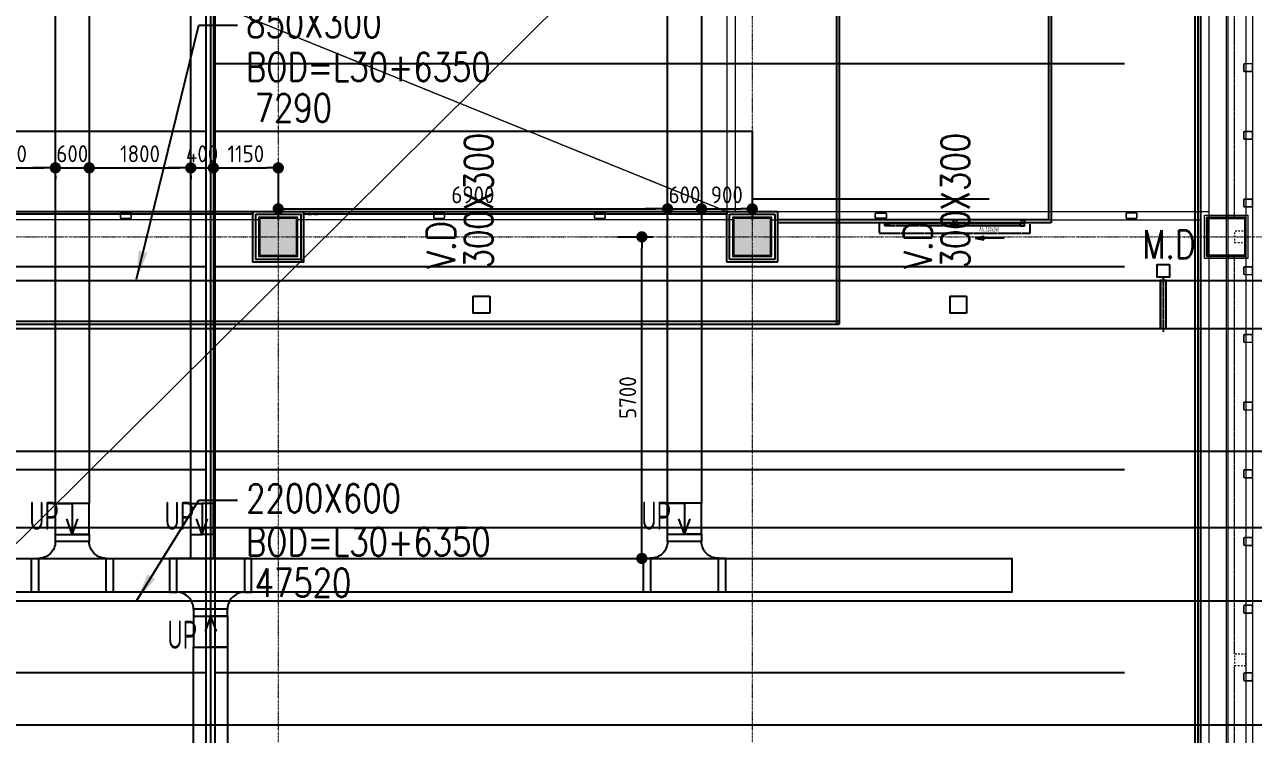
# Model space of a CAD drawing. Extents: x -32000 to 416743, y -254124 to 144214.
# Drawn here: x 222304 to 244082, y 66179 to 78763 of the extents above; entities that cross this region are included whole.
import ezdxf
from ezdxf.enums import TextEntityAlignment as Align

# ---------------------------------------------------------------- set-up
doc = ezdxf.new("R2010")
doc.units = 0
doc.header["$LTSCALE"] = 10
for name, pattern in [('H12PL4$0$JJP_三點線', [0.9, 0.3, -0.15, 0, -0.15, 0, -0.15, 0, -0.15]), ('H12PL4$0$JJP_虛線(退縮線、投影線、地下室範圍、非屬本工程、圖面分區)', [0.45, 0.3, -0.15]), ('H12PL4$0$TAI_虛線', [5.644, 2.822, -2.822]), ('X-F2-L30-FS-PIPE$0$CENTER2', [1.125, 0.75, -0.125, 0.125, -0.125]), ('XFDP30$0$HIDDEN2', [0.1875, 0.125, -0.0625]), ('XFM1D40$0$HIDDEN2', [0.1875, 0.125, -0.0625]), ('XFM7P40ICA$0$H12PL4$0$CENTERK1', [0.0983, 0.0833, -0.005, 0.005, -0.005]), ('XFM7P40ICA$0$H12PL4$0$JJP_三點線', [0.9, 0.3, -0.15, 0, -0.15, 0, -0.15, 0, -0.15])]:
    doc.linetypes.add(name, pattern=pattern)
for name, color, linetype in [('H12PL4$0$A-OBJE-2D', 252, 'Continuous'), ('H12PL4$0$A-WALL-EX', 252, 'Continuous'), ('H12PL4$0$A-WALL-IN', 252, 'Continuous'), ('H12PL4$0$S-COL', 252, 'Continuous'), ('H12PL4$0$S-GRID', 252, 'Continuous'), ('X-F2-L30-E-CT-LV-50K$0$E-CBL-DIM', 250, 'Continuous'), ('X-F2-L30-E-CT-LV-50K$0$E-CBL-EQPM', 230, 'Continuous'), ('X-F2-L30-E-CT-LV-50K$0$E-CBL-TXT', 250, 'Continuous'), ('X-F2-L30-FS-PIPE$0$F-SK-CEN', 1, 'X-F2-L30-FS-PIPE$0$CENTER2'), ('X-F2-L30-FS-PIPE$0$F-SK-LINE3', 100, 'Continuous'), ('X-F2-L30-FS-PIPE$0$F-SK-LINE4', 140, 'Continuous'), ('XFDP30$0$A-Door (50K)', 2, 'Continuous'), ('XFDP30$0$A-W-P1S (50K)', 2, 'Continuous'), ('XFDP30$0$A-W-P1S (50K_Temporary)', 2, 'XFDP30$0$HIDDEN2'), ('XFDP30$0$A-W-P2D (50K)', 2, 'Continuous'), ('XFDP30$0$A-W-P2D_H-2.8m (50K)', 2, 'Continuous'), ('XFM1D40$0$M-CWTR-TEXT', 250, 'Continuous'), ('XFM1D40$0$M-HVAC-CMDUCT', 150, 'Continuous'), ('XFM1D40$0$M-HVAC-DAPR', 3, 'Continuous'), ('XFM1D40$0$M-PIPE-TEXT-ARROR', 250, 'Continuous'), ('XFM7P40ICA$0$H12PL4$0$A-WALL-EX', 252, 'Continuous'), ('XFM7P40ICA$0$H12PL4$0$Hattch', 252, 'Continuous'), ('XFM7P40ICA$0$H12PL4$0$L40_19_SIAGE1', 252, 'Continuous'), ('XFM7P40ICA$0$H12PL4$0$L40_19_SIAGE2', 252, 'Continuous'), ('XFM7P40ICA$0$H12PL4$0$L40_19_SIAGE3', 252, 'Continuous'), ('XFM7P40ICA$0$H12PL4$0$L40_19_STEEL2', 252, 'Continuous'), ('XFM7P40ICA$0$H12PL4$0$L40_19_STEEL3', 252, 'Continuous'), ('XFM7P40ICA$0$H12PL4$0$L40_19_SUGATA3', 252, 'Continuous'), ('XFM7P40ICA$0$H12PL4$0$S-COL', 252, 'Continuous'), ('XFM7P40ICA$0$H12PL4$0$S-GRID', 252, 'Continuous')]:
    doc.layers.add(name, color=color, linetype=linetype)
doc.layers.add('XFDP30$0$A-Area (50K)', color=7, linetype='Continuous', plot=False)
doc.styles.add('X-F2-L30-E-CT-LV-50K$0$AA-TXT', font='isocp.shx', dxfattribs={"bigfont": 'chineset.shx'})
doc.styles.add('XFDP30$0$AA-TXT', font='isocp.shx', dxfattribs={"width": 0.8, "bigfont": 'china.shx'})
doc.styles.add('XFM1D40$0$12P7-XCM2P10$0$AA-TXT', font='simplex.shx', dxfattribs={"bigfont": 'china.shx'})
doc.styles.add('XFM1D40$0$STANDARD', font='SIMPLEX', dxfattribs={"bigfont": 'BIGFONT'})
doc.dimstyles.new('X-F2-L30-E-CT-LV-50K$0$2000-dim', dxfattribs={"dimscale": 2000, "dimtxt": 0.15, "dimasz": 0.1, "dimexe": 0.1, "dimexo": 0.1, "dimgap": 0.05, "dimtad": 1, "dimdec": 0, "dimzin": 0, "dimdsep": 46, "dimtxsty": 'X-F2-L30-E-CT-LV-50K$0$AA-TXT', "dimblk": 'X-F2-L30-E-CT-LV-50K$0$_Dot', "dimcen": 2, "dimclrd": 256, "dimclre": 256, "dimclrt": 3, "dimadec": 0, "dimazin": 0, "dimtfac": 1, "dimtdec": 0, "dimtix": 1, "dimtmove": 2, "dimatfit": 3, "dimfxl": 0.1, "dimtvp": 1, "dimtolj": 1, "dimtzin": 0, "dimarcsym": 0})
doc.dimstyles.new('XFM1D40$0$Standard', dxfattribs={"dimtxt": 0.18, "dimasz": 0.18, "dimexe": 0.18, "dimexo": 0.0625, "dimgap": 0.09, "dimtad": 0, "dimtih": 1, "dimtoh": 1, "dimdec": 4, "dimzin": 0, "dimdsep": 46, "dimtxsty": 'XFM1D40$0$STANDARD', "dimcen": 0.09, "dimadec": 0, "dimazin": 0, "dimtfac": 1, "dimtdec": 4, "dimtofl": 0, "dimtmove": 0, "dimatfit": 3, "dimfxl": 1, "dimtolj": 1, "dimtzin": 0, "dimarcsym": 0})

# ---------------------------------------------------------------- blocks, each defined once
blk = doc.blocks.new('H12PL4')
at = {"layer": 'H12PL4$0$A-OBJE-2D', "lineweight": 0}
blk.add_line((151700, -350), (243100, 90350), dxfattribs=at)
at = {"layer": 'H12PL4$0$A-WALL-EX', "linetype": 'H12PL4$0$JJP_虛線(退縮線、投影線、地下室範圍、非屬本工程、圖面分區)', "lineweight": 0, "flags": 128}
for points in [[(243600, 90482.5), (243600, 78075)], [(243750, 75350), (243750, 82400)], [(243600, 77925), (243600, 75350)], [(243600, 74650), (243600, 72075)], [(243750, 67600), (243750, 74650)], [(243600, 71925), (243600, 69075)], [(243600, 68925), (243600, 66075)], [(243750, 60350), (243750, 67400)]]:
    blk.add_lwpolyline(points, dxfattribs=at)
at = {"layer": 'H12PL4$0$A-WALL-EX', "lineweight": 0, "flags": 128}
for points in [[(243950, 89650), (243950, 75350)], [(243950, 74650), (243950, 60350)]]:
    blk.add_lwpolyline(points, dxfattribs=at)
at = {"layer": 'H12PL4$0$A-WALL-IN', "lineweight": 0, "flags": 128}
for points in [[(243150, 90465), (243150, 30500)], [(243300, 75350), (243300, 89650)], [(243300, 60350), (243300, 74650)]]:
    blk.add_lwpolyline(points, dxfattribs=at)
at = {"layer": 'H12PL4$0$S-COL', "lineweight": 0, "flags": 128}
for points in [[(226450, 74650), (227150, 74650), (227150, 75350), (226450, 75350)], [(234850, 74650), (235550, 74650), (235550, 75350), (234850, 75350)], [(243250, 74650), (243950, 74650), (243950, 75350), (243250, 75350)]]:
    blk.add_lwpolyline(points, close=True, dxfattribs=at)
at = {"layer": 'H12PL4$0$S-COL', "linetype": 'H12PL4$0$TAI_虛線', "lineweight": 0, "flags": 128}
for points in [[(243750, 74900), (243950, 74900), (243950, 75100), (243750, 75100)], [(243750, 67400), (243950, 67400), (243950, 67600), (243750, 67600)]]:
    blk.add_lwpolyline(points, close=True, dxfattribs=at)
at = {"layer": 'H12PL4$0$S-GRID', "linetype": 'H12PL4$0$JJP_三點線', "lineweight": 0}
for p, q in [((226800, 128250), (226800, -28000)), ((235200, 128250), (235200, -28000)), ((243600, 128250), (243600, -28000)), ((-29000, 75000), (289600, 75000))]:
    blk.add_line(p, q, dxfattribs=at)
blk = doc.blocks.new('XFM1D40$0$H-PD')
at = {"layer": 'XFM1D40$0$M-HVAC-DAPR', "ltscale": 0.5}
blk.add_lwpolyline([(-5.5, 11.1), (-5.5, 0), (5.5, 0), (5.5, 11.1)], close=True, dxfattribs=at)
blk = doc.blocks.new('XFDP30$0$GA2606')
blk.add_lwpolyline([(-13, 1), (-13, 0), (-16, 0), (-16, 0), (-16, 0), (-19, 0, -0.902738), (-19, 1), (-10, 3, 0.298217), (-9, 2), (-2, 2, 0.414214), (-2, 3), (-2, 18), (-2, 18), (-2, 20, -0.668179), (-2, 20), (0, 18), (0, 0), (0, 0), (-2, 0)], format="xyb", close=True)
blk = doc.blocks.new('XFDP30$0$Door-120x000_AS')
at = {"ltscale": 5}
blk.add_hatch(color=256, dxfattribs=at).paths.add_polyline_path([(50.4, 32.9), (50.4, 26.9), (35.4, 29.9)])
for p, q in [((35.4, 29.9), (50.4, 32.9)), ((50.4, 26.9), (35.4, 29.9)), ((50.4, 32.9), (50.4, 26.9)), ((86.4, 29.9), (50.4, 29.9))]:
    blk.add_line(p, q)
at = {"color": 9, "linetype": 'XFDP30$0$HIDDEN2'}
blk.add_lwpolyline([(-135, 21), (132.5, 21), (132.5, 2.5), (-135, 2.5)], close=True, dxfattribs=at)
at = {"color": 1, "linetype": 'XFDP30$0$HIDDEN2'}
for points in [[(-125, 3.8), (-116.7, 3.8, 0.158507), (-116.7, 3.8), (-116.6, 3.9, 0.72636), (-116.6, 4), (-116.8, 4, 0.414214), (-116.8, 3.9, -0.414214), (-116.8, 3.9), (-117.5, 3.9, -0.414214), (-117.6, 4), (-117.6, 4.4, 0.414214), (-117.6, 4.4), (-117.6, 4.4, 0.414214), (-117.7, 4.4), (-117.7, 4, -0.414214), (-117.7, 3.9), (-117.8, 3.9, -0.414214), (-117.9, 4), (-117.9, 5.7), (-117.9, 5.8), (-117.9, 5.8), (-117.9, 7.6, -0.414214), (-117.8, 7.6), (-117.7, 7.6, -0.414214), (-117.7, 7.6), (-117.7, 7.1, 0.414214), (-117.6, 7.1), (-117.6, 7.1, 0.414214), (-117.6, 7.1), (-117.6, 7.6, -0.414214), (-117.5, 7.6), (-116.8, 7.6, -0.414214), (-116.8, 7.6), (-116.8, 7.6, 0.414214), (-116.8, 7.6), (-116.6, 7.6, 0.72636), (-116.6, 7.6), (-116.7, 7.7, 0.158507), (-116.7, 7.7), (-125, 7.7, 0.414214), (-125, 7.7), (-125, 3.9, 0.414214)], [(0, 3.8), (-8.3, 3.8, -0.158507), (-8.3, 3.8), (-8.4, 3.9, -0.72636), (-8.4, 4), (-8.2, 4, -0.414214), (-8.2, 3.9, 0.414214), (-8.2, 3.9), (-7.5, 3.9, 0.414214), (-7.4, 4), (-7.4, 4.4, -0.414214), (-7.4, 4.4), (-7.4, 4.4, -0.414214), (-7.3, 4.4), (-7.3, 4, 0.414214), (-7.3, 3.9), (-7.2, 3.9, 0.414214), (-7.1, 4), (-7.1, 5.7), (-7.1, 5.8), (-7.1, 5.8), (-7.1, 7.6, 0.414214), (-7.2, 7.6), (-7.3, 7.6, 0.414214), (-7.3, 7.6), (-7.3, 7.1, -0.414214), (-7.4, 7.1), (-7.4, 7.1, -0.414214), (-7.4, 7.1), (-7.4, 7.6, 0.414214), (-7.5, 7.6), (-8.2, 7.6, 0.414214), (-8.2, 7.6), (-8.2, 7.6, -0.414214), (-8.2, 7.6), (-8.4, 7.6, -0.72636), (-8.4, 7.6), (-8.3, 7.7, -0.158507), (-8.3, 7.7), (0, 7.7, -0.414214), (0, 7.7), (0, 3.9, -0.414214)]]:
    blk.add_lwpolyline(points, format="xyb", close=True, dxfattribs=at)
blk.add_lwpolyline([(-117.6, 4), (-117.6, 7.5), (-7.4, 7.5), (-7.4, 4)], close=True, dxfattribs=at)
for points in [[(-2.3, -0.5, 0.070096), (-2.3, -0.5, 0.334236), (-2.2, -0.5, 0.795363), (-2.2, -0.4), (-2.6, -0.4, -0.414214), (-2.7, -0.3), (-2.7, 0.3, -0.414214), (-2.6, 0.4), (-2.2, 0.4, 0.795363), (-2.2, 0.5, 0.334236), (-2.3, 0.5, 0.070096), (-2.3, 0.5, 0.06212), (-2.3, 0.5, -0.357966), (-2.3, 0.5, -0.114149), (-2.3, 0.5), (-2.5, 0.6, 0.520559), (-2.5, 0.6, -0.09816), (-2.5, 0.6, -0.704497), (-2.6, 0.6, 0.231019), (-2.7, 0.8, -0.259663), (-2.7, 0.8), (-2.7, 1.5, 0.250846), (-2.7, 1.6, 0.148829), (-2.7, 1.6), (-2.8, 1.9, 0.835879), (-3, 1.9), (-3, -1.9, 0.835879), (-2.8, -1.9), (-2.7, -1.6, 0.148829), (-2.7, -1.6, 0.250846), (-2.7, -1.5), (-2.7, -0.8, -0.259663), (-2.7, -0.8, 0.231019), (-2.6, -0.6, -0.704497), (-2.5, -0.6, -0.09816), (-2.5, -0.6, 0.520559), (-2.5, -0.6), (-2.3, -0.5, -0.114149), (-2.3, -0.5, -0.357966), (-2.3, -0.5, 0.06212)], [(-2.5, 3.8), (5.8, 3.8, 0.158507), (5.8, 3.8), (5.9, 3.9, 0.72636), (5.9, 4), (5.7, 4, 0.414214), (5.7, 3.9, -0.414214), (5.7, 3.9), (5, 3.9, -0.414214), (4.9, 4), (4.9, 4.4, 0.414214), (4.9, 4.4), (4.9, 4.4, 0.414214), (4.8, 4.4), (4.8, 4, -0.414214), (4.8, 3.9), (4.7, 3.9, -0.414214), (4.6, 4), (4.6, 5.7), (4.6, 5.8), (4.6, 5.8), (4.6, 7.6, -0.414214), (4.7, 7.6), (4.8, 7.6, -0.414214), (4.8, 7.6), (4.8, 7.1, 0.414214), (4.9, 7.1), (4.9, 7.1, 0.414214), (4.9, 7.1), (4.9, 7.6, -0.414214), (5, 7.6), (5.7, 7.6, -0.414214), (5.7, 7.6), (5.7, 7.6, 0.414214), (5.7, 7.6), (5.9, 7.6, 0.72636), (5.9, 7.6), (5.8, 7.7, 0.158507), (5.8, 7.7), (-2.5, 7.7, 0.414214), (-2.5, 7.7), (-2.5, 3.9, 0.414214)], [(122.5, 3.8), (114.2, 3.8, -0.158507), (114.2, 3.8), (114.1, 3.9, -0.72636), (114.1, 4), (114.3, 4, -0.414214), (114.3, 3.9, 0.414214), (114.3, 3.9), (115, 3.9, 0.414214), (115.1, 4), (115.1, 4.4, -0.414214), (115.1, 4.4), (115.1, 4.4, -0.414214), (115.2, 4.4), (115.2, 4, 0.414214), (115.2, 3.9), (115.3, 3.9, 0.414214), (115.4, 4), (115.4, 5.7), (115.4, 5.8), (115.4, 5.8), (115.4, 7.6, 0.414214), (115.3, 7.6), (115.2, 7.6, 0.414214), (115.2, 7.6), (115.2, 7.1, -0.414214), (115.1, 7.1), (115.1, 7.1, -0.414214), (115.1, 7.1), (115.1, 7.6, 0.414214), (115, 7.6), (114.3, 7.6, 0.414214), (114.3, 7.6), (114.3, 7.6, -0.414214), (114.3, 7.6), (114.1, 7.6, -0.72636), (114.1, 7.6), (114.2, 7.7, -0.158507), (114.2, 7.7), (122.5, 7.7, -0.414214), (122.5, 7.7), (122.5, 3.9, -0.414214)], [(122.3, -0.5, -0.070096), (122.3, -0.5, -0.334236), (122.2, -0.5, -0.795363), (122.2, -0.4), (122.6, -0.4, 0.414214), (122.7, -0.3), (122.7, 0.3, 0.414214), (122.6, 0.4), (122.2, 0.4, -0.795363), (122.2, 0.5, -0.334236), (122.3, 0.5, -0.070096), (122.3, 0.5, -0.06212), (122.3, 0.5, 0.357966), (122.3, 0.5, 0.114149), (122.3, 0.5), (122.5, 0.6, -0.520559), (122.5, 0.6, 0.09816), (122.5, 0.6, 0.704497), (122.6, 0.6, -0.231019), (122.7, 0.8, 0.259663), (122.7, 0.8), (122.7, 1.5, -0.250846), (122.7, 1.6, -0.148829), (122.7, 1.6), (122.8, 1.9, -0.835879), (123, 1.9), (123, -1.9, -0.835879), (122.8, -1.9), (122.7, -1.6, -0.148829), (122.7, -1.6, -0.250846), (122.7, -1.5), (122.7, -0.8, 0.259663), (122.7, -0.8, -0.231019), (122.6, -0.6, 0.704497), (122.5, -0.6, 0.09816), (122.5, -0.6, -0.520559), (122.5, -0.6), (122.3, -0.5, 0.114149), (122.3, -0.5, 0.357966), (122.3, -0.5, -0.06212)]]:
    blk.add_lwpolyline(points, format="xyb", close=True)
for points in [[(-2.5, 2.5), (2.5, 2.5), (2.5, -2.5), (-2.5, -2.5)], [(4.9, 4), (4.9, 7.5), (115.1, 7.5), (115.1, 4)], [(122.5, 2.5), (117.5, 2.5), (117.5, -2.5), (122.5, -2.5)]]:
    blk.add_lwpolyline(points, close=True)
at = {"ltscale": 5}
for points in [[(2.5, 2.5), (0, 2.5), (0, 3.8), (2.5, 3.8)], [(117.5, 2.5), (120, 2.5), (120, 3.8), (117.5, 3.8)]]:
    blk.add_lwpolyline(points, close=True, dxfattribs=at)
at = {"yscale": 0.09999999999990905}
for p, xscale, zscale, rotation in [((-2.5, 2.5), 0.09999999999990905, 0.09999999999990905, 90), ((122.5, 2.5), -0.09999999999990905, 0.1, 270), ((-2.5, -2.5), -0.09999999999990905, 0.1, 90), ((122.5, -2.5), 0.09999999999990905, 0.09999999999990905, 270)]:
    blk.add_blockref('XFDP30$0$GA2606', p, dxfattribs=dict(at, xscale=xscale, zscale=zscale, rotation=rotation))
at = {"color": 9, "style": 'XFDP30$0$AA-TXT', "width": 0.45}
blk.add_attdef('120x240', text='', height=10, dxfattribs=at).set_placement((60, 14.4), align=Align.MIDDLE)
blk = doc.blocks.new('*U548')
blk.add_lwpolyline([(0, 0), (0, 7.5), (0.05, 7.5), (0.05, 0)], close=True)
at = {"color": 15, "style": 'XFDP30$0$AA-TXT', "width": 0.8}
for tag, p in [('編號', (0.035, 0.07)), ('高度', (0.065, 0.07))]:
    blk.add_attdef(tag, text='', height=0.025, rotation=90, dxfattribs=at).set_placement(p, align=Align.MIDDLE_LEFT)
blk = doc.blocks.new('XFDP30')
at = {"layer": 'XFDP30$0$A-Area (50K)'}
blk.add_lwpolyline([(175950, 89650), (174600, 89650), (174600, 350), (243151, 350), (243151, 37225), (239940, 37225), (239940, 44550), (235500, 44550), (235500, 50025), (243150, 50025), (243151, 89650), (185250, 89650), (185250, 86290), (175950, 86290)], close=True, dxfattribs=at)
at = {"layer": 'XFDP30$0$A-W-P1S (50K)'}
for p, q in [((243051, 61800, 0), (243051, 89975, 0)), ((243101, 61750), (243101, 90025, 0)), ((234750, 75450), (235650, 75450)), ((234750, 74550), (234750, 75450)), ((234800, 75400), (235600, 75400)), ((234800, 74600), (234800, 75400)), ((235600, 75400), (235600, 74600)), ((235650, 75450), (235650, 74550)), ((235650, 74550), (234750, 74550)), ((235600, 74600), (234800, 74600))]:
    blk.add_line(p, q, dxfattribs=at)
for points in [[(226350, 75450), (227250, 75450), (227250, 74550), (226350, 74550)], [(226400, 75400), (227200, 75400), (227200, 74600), (226400, 74600)]]:
    blk.add_lwpolyline(points, close=True, dxfattribs=at)
at = {"layer": 'XFDP30$0$A-W-P1S (50K_Temporary)', "ltscale": 2}
for p, q in [((236692, 89975, 0), (236692, 73453, 0)), ((236742, 89975, 0), (236742, 73453, 0)), ((192625, 73503, 0), (236742, 73503, 0)), ((192625, 73453, 0), (236742, 73453))]:
    blk.add_line(p, q, dxfattribs=at)
at = {"layer": 'XFDP30$0$A-W-P2D (50K)'}
for p, q in [((240450, 89975), (240450, 75300, 0)), ((240500, 89975), (240500, 75250, 0)), ((240450, 75300, 0), (235650, 75300)), ((240500, 75250, 0), (235650, 75250))]:
    blk.add_line(p, q, dxfattribs=at)
at = {"layer": 'XFDP30$0$A-Door (50K)'}
ref = blk.add_blockref('XFDP30$0$Door-120x000_AS', (238800, 75275), dxfattribs=dict(at, xscale=-10, yscale=10, zscale=10, rotation=180))
ref.add_attrib('120x240', 'AS_120x240', dxfattribs={"layer": '0', "color": 9, "height": 100, "style": 'XFDP30$0$AA-TXT', "width": 0.45}).set_placement((239400, 75140), align=Align.MIDDLE)
at = {"layer": 'XFDP30$0$A-W-P2D_H-2.8m (50K)'}
ref = blk.add_blockref('*U548', (218850, 75450), dxfattribs=dict(at, xscale=1000, yscale=1000, zscale=1000, rotation=270))
ref.add_attrib('高度', 'WALL H=2.8m', dxfattribs={"layer": '0', "color": 15, "height": 25, "style": 'XFDP30$0$AA-TXT', "width": 0.8}).set_placement((218920, 75385), align=Align.MIDDLE_LEFT)
ref = blk.add_blockref('*U548', (227250, 75450), dxfattribs=dict(at, xscale=1000, yscale=1000, zscale=1000, rotation=270))
ref.add_attrib('高度', 'WALL H=2.8m', dxfattribs={"layer": '0', "color": 15, "height": 25, "style": 'XFDP30$0$AA-TXT', "width": 0.8}).set_placement((227320, 75385), align=Align.MIDDLE_LEFT)
blk = doc.blocks.new('*U561')
at = {"linetype": 'ByBlock', "lineweight": -2, "ltscale": 0.8}
blk.add_line((-300, -600), (900, -600), dxfattribs=at)
for points in [[(-300, 0, 0.414214), (0, 300)], [(600, 300, 0.414214), (900, 0)]]:
    blk.add_lwpolyline(points, format="xyb", dxfattribs=at)
for points in [[(600, 300), (600, 425), (0, 425), (0, 300)], [(-425, -600), (-300, -600), (-300, 0), (-425, 0)], [(900, -600), (1025, -600), (1025, 0), (900, 0)]]:
    blk.add_lwpolyline(points, close=True, dxfattribs=at)
blk = doc.blocks.new('X-F2-L30-E-CT-LV-50K$0$_Dot')
at = {"color": 0, "linetype": 'ByBlock', "lineweight": -2}
blk.add_line((-0.5, 0), (-1, 0), dxfattribs=at)
at = {"color": 0, "linetype": 'ByBlock', "const_width": 0.5}
blk.add_lwpolyline([(-0.25, 0, 1), (0.25, 0, 1)], format="xyb", close=True, dxfattribs=at)
blk = doc.blocks.new('*D1078')
at = {"layer": 'DEFPOINTS', "color": 0, "transparency": 16777216}
for p in [(232613, 75000), (233244, 75000), (232560, 69300)]:
    blk.add_point(p, dxfattribs=at)
at = {"layer": 'X-F2-L30-E-CT-LV-50K$0$E-CBL-DIM', "lineweight": -2, "transparency": 16777216}
for p, q in [((232813, 75000), (233444, 75000)), ((233244, 69500), (233244, 74800)), ((232760, 69300), (233444, 69300))]:
    blk.add_line(p, q, dxfattribs=at)
at = {"layer": 'X-F2-L30-E-CT-LV-50K$0$E-CBL-DIM', "lineweight": -2, "transparency": 16777216, "xscale": 200, "yscale": 200, "zscale": 200}
for p, rotation in [((233244, 75000), 90), ((233244, 69300), 270)]:
    blk.add_blockref('X-F2-L30-E-CT-LV-50K$0$_Dot', p, dxfattribs=dict(at, rotation=rotation))
at = {"layer": 'X-F2-L30-E-CT-LV-50K$0$E-CBL-DIM', "transparency": 16777216, "insert": (232994, 72150), "char_height": 300, "attachment_point": 5, "rotation": 90, "style": 'X-F2-L30-E-CT-LV-50K$0$AA-TXT'}
blk.add_mtext('\\A1;5700', dxfattribs=at)
blk = doc.blocks.new('*D1082')
at = {"layer": 'DEFPOINTS', "color": 0, "transparency": 16777216}
for p in [(221150, 76283), (222850, 76283), (222850, 76223)]:
    blk.add_point(p, dxfattribs=at)
at = {"layer": 'X-F2-L30-E-CT-LV-50K$0$E-CBL-DIM', "lineweight": -2, "transparency": 16777216}
for p, q in [((221150, 76083), (221150, 76023)), ((221350, 76223), (222650, 76223)), ((222850, 76083), (222850, 76023))]:
    blk.add_line(p, q, dxfattribs=at)
at = {"layer": 'X-F2-L30-E-CT-LV-50K$0$E-CBL-DIM', "lineweight": -2, "transparency": 16777216, "xscale": 200, "yscale": 200, "zscale": 200, "rotation": 180}
blk.add_blockref('X-F2-L30-E-CT-LV-50K$0$_Dot', (221150, 76223), dxfattribs=at)
at = {"layer": 'X-F2-L30-E-CT-LV-50K$0$E-CBL-DIM', "lineweight": -2, "transparency": 16777216, "xscale": 200, "yscale": 200, "zscale": 200}
blk.add_blockref('X-F2-L30-E-CT-LV-50K$0$_Dot', (222850, 76223), dxfattribs=at)
at = {"layer": 'X-F2-L30-E-CT-LV-50K$0$E-CBL-DIM', "transparency": 16777216, "insert": (222000, 76473), "char_height": 300, "attachment_point": 5, "style": 'X-F2-L30-E-CT-LV-50K$0$AA-TXT'}
blk.add_mtext('\\A1;1700', dxfattribs=at)
blk = doc.blocks.new('*D1083')
at = {"layer": 'DEFPOINTS', "color": 0, "transparency": 16777216}
for p in [(222850, 76283), (223450, 76283), (223450, 76223)]:
    blk.add_point(p, dxfattribs=at)
at = {"layer": 'X-F2-L30-E-CT-LV-50K$0$E-CBL-DIM', "lineweight": -2, "transparency": 16777216}
for p, q in [((222650, 76223), (222450, 76223)), ((222850, 76223), (223450, 76223)), ((222850, 76083), (222850, 76023)), ((223450, 76083), (223450, 76023)), ((223650, 76223), (223850, 76223))]:
    blk.add_line(p, q, dxfattribs=at)
at = {"layer": 'X-F2-L30-E-CT-LV-50K$0$E-CBL-DIM', "lineweight": -2, "transparency": 16777216, "xscale": 200, "yscale": 200, "zscale": 200}
blk.add_blockref('X-F2-L30-E-CT-LV-50K$0$_Dot', (222850, 76223), dxfattribs=at)
at = {"layer": 'X-F2-L30-E-CT-LV-50K$0$E-CBL-DIM', "lineweight": -2, "transparency": 16777216, "xscale": 200, "yscale": 200, "zscale": 200, "rotation": 180}
blk.add_blockref('X-F2-L30-E-CT-LV-50K$0$_Dot', (223450, 76223), dxfattribs=at)
at = {"layer": 'X-F2-L30-E-CT-LV-50K$0$E-CBL-DIM', "transparency": 16777216, "insert": (223150, 76473), "char_height": 300, "attachment_point": 5, "style": 'X-F2-L30-E-CT-LV-50K$0$AA-TXT'}
blk.add_mtext('\\A1;600', dxfattribs=at)
blk = doc.blocks.new('*D1084')
at = {"layer": 'DEFPOINTS', "color": 0, "transparency": 16777216}
for p in [(223450, 76283), (225250, 76282), (225250, 76222)]:
    blk.add_point(p, dxfattribs=at)
at = {"layer": 'X-F2-L30-E-CT-LV-50K$0$E-CBL-DIM', "lineweight": -2, "transparency": 16777216}
for p, q in [((223450, 76083), (223450, 76022)), ((223650, 76222), (225050, 76222)), ((225250, 76082), (225250, 76022))]:
    blk.add_line(p, q, dxfattribs=at)
at = {"layer": 'X-F2-L30-E-CT-LV-50K$0$E-CBL-DIM', "lineweight": -2, "transparency": 16777216, "xscale": 200, "yscale": 200, "zscale": 200, "rotation": 180}
blk.add_blockref('X-F2-L30-E-CT-LV-50K$0$_Dot', (223450, 76222), dxfattribs=at)
at = {"layer": 'X-F2-L30-E-CT-LV-50K$0$E-CBL-DIM', "lineweight": -2, "transparency": 16777216, "xscale": 200, "yscale": 200, "zscale": 200}
blk.add_blockref('X-F2-L30-E-CT-LV-50K$0$_Dot', (225250, 76222), dxfattribs=at)
at = {"layer": 'X-F2-L30-E-CT-LV-50K$0$E-CBL-DIM', "transparency": 16777216, "insert": (224350, 76472), "char_height": 300, "attachment_point": 5, "style": 'X-F2-L30-E-CT-LV-50K$0$AA-TXT'}
blk.add_mtext('\\A1;1800', dxfattribs=at)
blk = doc.blocks.new('*D1085')
at = {"layer": 'DEFPOINTS', "color": 0, "transparency": 16777216}
for p in [(225250, 76282), (225650, 76282), (225650, 76222)]:
    blk.add_point(p, dxfattribs=at)
at = {"layer": 'X-F2-L30-E-CT-LV-50K$0$E-CBL-DIM', "lineweight": -2, "transparency": 16777216}
for p, q in [((225050, 76222), (224850, 76222)), ((225250, 76222), (225650, 76222)), ((225250, 76082), (225250, 76022)), ((225650, 76082), (225650, 76022)), ((225850, 76222), (226050, 76222))]:
    blk.add_line(p, q, dxfattribs=at)
at = {"layer": 'X-F2-L30-E-CT-LV-50K$0$E-CBL-DIM', "lineweight": -2, "transparency": 16777216, "xscale": 200, "yscale": 200, "zscale": 200}
blk.add_blockref('X-F2-L30-E-CT-LV-50K$0$_Dot', (225250, 76222), dxfattribs=at)
at = {"layer": 'X-F2-L30-E-CT-LV-50K$0$E-CBL-DIM', "lineweight": -2, "transparency": 16777216, "xscale": 200, "yscale": 200, "zscale": 200, "rotation": 180}
blk.add_blockref('X-F2-L30-E-CT-LV-50K$0$_Dot', (225650, 76222), dxfattribs=at)
at = {"layer": 'X-F2-L30-E-CT-LV-50K$0$E-CBL-DIM', "transparency": 16777216, "insert": (225450, 76472), "char_height": 300, "attachment_point": 5, "style": 'X-F2-L30-E-CT-LV-50K$0$AA-TXT'}
blk.add_mtext('\\A1;400', dxfattribs=at)
blk = doc.blocks.new('*D1086')
at = {"layer": 'DEFPOINTS', "color": 0, "transparency": 16777216}
for p in [(225650, 76282), (226800, 76377), (226800, 76222)]:
    blk.add_point(p, dxfattribs=at)
at = {"layer": 'X-F2-L30-E-CT-LV-50K$0$E-CBL-DIM', "lineweight": -2, "transparency": 16777216}
for p, q in [((225650, 76082), (225650, 76022)), ((225850, 76222), (226600, 76222)), ((226800, 76177), (226800, 76022))]:
    blk.add_line(p, q, dxfattribs=at)
at = {"layer": 'X-F2-L30-E-CT-LV-50K$0$E-CBL-DIM', "lineweight": -2, "transparency": 16777216, "xscale": 200, "yscale": 200, "zscale": 200, "rotation": 180}
blk.add_blockref('X-F2-L30-E-CT-LV-50K$0$_Dot', (225650, 76222), dxfattribs=at)
at = {"layer": 'X-F2-L30-E-CT-LV-50K$0$E-CBL-DIM', "lineweight": -2, "transparency": 16777216, "xscale": 200, "yscale": 200, "zscale": 200}
blk.add_blockref('X-F2-L30-E-CT-LV-50K$0$_Dot', (226800, 76222), dxfattribs=at)
at = {"layer": 'X-F2-L30-E-CT-LV-50K$0$E-CBL-DIM', "transparency": 16777216, "insert": (226225, 76472), "char_height": 300, "attachment_point": 5, "style": 'X-F2-L30-E-CT-LV-50K$0$AA-TXT'}
blk.add_mtext('\\A1;1150', dxfattribs=at)
blk = doc.blocks.new('*D1087')
at = {"layer": 'DEFPOINTS', "color": 0, "transparency": 16777216}
for p in [(226800, 76377), (233700, 75555, 0), (233700, 75495)]:
    blk.add_point(p, dxfattribs=at)
at = {"layer": 'X-F2-L30-E-CT-LV-50K$0$E-CBL-DIM', "lineweight": -2, "transparency": 16777216}
for p, q in [((226800, 76177), (226800, 75295)), ((227000, 75495), (233500, 75495)), ((233700, 75355), (233700, 75295))]:
    blk.add_line(p, q, dxfattribs=at)
at = {"layer": 'X-F2-L30-E-CT-LV-50K$0$E-CBL-DIM', "lineweight": -2, "transparency": 16777216, "xscale": 200, "yscale": 200, "zscale": 200, "rotation": 180}
blk.add_blockref('X-F2-L30-E-CT-LV-50K$0$_Dot', (226800, 75495), dxfattribs=at)
at = {"layer": 'X-F2-L30-E-CT-LV-50K$0$E-CBL-DIM', "lineweight": -2, "transparency": 16777216, "xscale": 200, "yscale": 200, "zscale": 200}
blk.add_blockref('X-F2-L30-E-CT-LV-50K$0$_Dot', (233700, 75495), dxfattribs=at)
at = {"layer": 'X-F2-L30-E-CT-LV-50K$0$E-CBL-DIM', "transparency": 16777216, "insert": (230250, 75745), "char_height": 300, "attachment_point": 5, "style": 'X-F2-L30-E-CT-LV-50K$0$AA-TXT'}
blk.add_mtext('\\A1;6900', dxfattribs=at)
blk = doc.blocks.new('*D1088')
at = {"layer": 'DEFPOINTS', "color": 0, "transparency": 16777216}
for p in [(233700, 75555, 0), (234300, 75555, 0), (234300, 75495)]:
    blk.add_point(p, dxfattribs=at)
at = {"layer": 'X-F2-L30-E-CT-LV-50K$0$E-CBL-DIM', "lineweight": -2, "transparency": 16777216}
for p, q in [((233500, 75495), (233300, 75495)), ((233700, 75495), (234300, 75495)), ((233700, 75355), (233700, 75295)), ((234300, 75355), (234300, 75295)), ((234500, 75495), (234700, 75495))]:
    blk.add_line(p, q, dxfattribs=at)
at = {"layer": 'X-F2-L30-E-CT-LV-50K$0$E-CBL-DIM', "lineweight": -2, "transparency": 16777216, "xscale": 200, "yscale": 200, "zscale": 200}
blk.add_blockref('X-F2-L30-E-CT-LV-50K$0$_Dot', (233700, 75495), dxfattribs=at)
at = {"layer": 'X-F2-L30-E-CT-LV-50K$0$E-CBL-DIM', "lineweight": -2, "transparency": 16777216, "xscale": 200, "yscale": 200, "zscale": 200, "rotation": 180}
blk.add_blockref('X-F2-L30-E-CT-LV-50K$0$_Dot', (234300, 75495), dxfattribs=at)
at = {"layer": 'X-F2-L30-E-CT-LV-50K$0$E-CBL-DIM', "transparency": 16777216, "insert": (234000, 75745), "char_height": 300, "attachment_point": 5, "style": 'X-F2-L30-E-CT-LV-50K$0$AA-TXT'}
blk.add_mtext('\\A1;600', dxfattribs=at)
blk = doc.blocks.new('*D1089')
at = {"layer": 'DEFPOINTS', "color": 0, "transparency": 16777216}
for p in [(235200, 76377), (234300, 75555, 0), (235200, 75495)]:
    blk.add_point(p, dxfattribs=at)
at = {"layer": 'X-F2-L30-E-CT-LV-50K$0$E-CBL-DIM', "lineweight": -2, "transparency": 16777216}
for p, q in [((235200, 76177), (235200, 75295)), ((234300, 75355), (234300, 75295)), ((234500, 75495), (235000, 75495))]:
    blk.add_line(p, q, dxfattribs=at)
at = {"layer": 'X-F2-L30-E-CT-LV-50K$0$E-CBL-DIM', "lineweight": -2, "transparency": 16777216, "xscale": 200, "yscale": 200, "zscale": 200, "rotation": 180}
blk.add_blockref('X-F2-L30-E-CT-LV-50K$0$_Dot', (234300, 75495), dxfattribs=at)
at = {"layer": 'X-F2-L30-E-CT-LV-50K$0$E-CBL-DIM', "lineweight": -2, "transparency": 16777216, "xscale": 200, "yscale": 200, "zscale": 200}
blk.add_blockref('X-F2-L30-E-CT-LV-50K$0$_Dot', (235200, 75495), dxfattribs=at)
at = {"layer": 'X-F2-L30-E-CT-LV-50K$0$E-CBL-DIM', "transparency": 16777216, "insert": (234750, 75745), "char_height": 300, "attachment_point": 5, "style": 'X-F2-L30-E-CT-LV-50K$0$AA-TXT'}
blk.add_mtext('\\A1;900', dxfattribs=at)
blk = doc.blocks.new('XFM7P40ICA$0$H12PL4')
at = {"layer": 'XFM7P40ICA$0$H12PL4$0$Hattch', "linetype": 'Continuous', "lineweight": 0}
for points in [[(226450, 74650), (227150, 74650), (227150, 75350), (226450, 75350)], [(234850, 74650), (235550, 74650), (235550, 75350), (234850, 75350)]]:
    blk.add_hatch(color=256, dxfattribs=at).paths.add_polyline_path(points)
at = {"layer": 'XFM7P40ICA$0$H12PL4$0$A-WALL-EX', "lineweight": 0, "flags": 128}
for points in [[(243150, 90465), (243150, 30500)], [(244065, 90115), (244065, 30500)], [(243300, 30500), (243300, 89650)], [(243600, 89650), (243600, 30500)], [(243635, 30500), (243635, 89650)]]:
    blk.add_lwpolyline(points, dxfattribs=at)
at = {"layer": 'XFM7P40ICA$0$H12PL4$0$L40_19_SIAGE1', "lineweight": 0}
for p, q in [((234750, 90465), (234750, 75450)), ((197740, 75450), (234750, 75450)), ((226450, 75300), (218750, 75300)), ((234850, 75300), (227150, 75300)), ((235550, 75300), (243150, 75300)), ((243150, 75300), (243150, 44700))]:
    blk.add_line(p, q, dxfattribs=at)
at = {"layer": 'XFM7P40ICA$0$H12PL4$0$L40_19_SIAGE2', "lineweight": 0}
for p, q in [((244065, 91665), (244065, 75000)), ((234900, 89650), (234900, 75450)), ((234900, 75450), (243300, 75450))]:
    blk.add_line(p, q, dxfattribs=at)
at = {"layer": 'XFM7P40ICA$0$H12PL4$0$L40_19_SIAGE3', "lineweight": 0}
for p, q in [((243300, 75350), (243300, 75450)), ((244065, 75000), (244065, 30525)), ((243300, 60350), (243300, 74650))]:
    blk.add_line(p, q, dxfattribs=at)
at = {"layer": 'XFM7P40ICA$0$H12PL4$0$L40_19_SIAGE3', "lineweight": 0, "flags": 128}
blk.add_lwpolyline([(243215, 74615), (243215, 75385), (243985, 75385), (243985, 74615)], close=True, dxfattribs=at)
at = {"layer": 'XFM7P40ICA$0$H12PL4$0$L40_19_STEEL2', "lineweight": 0}
for p, q in [((234850, 75350), (234850, 74650)), ((235550, 75350), (234850, 75350)), ((235550, 74650), (235550, 75350)), ((234850, 74650), (235550, 74650))]:
    blk.add_line(p, q, dxfattribs=at)
at = {"layer": 'XFM7P40ICA$0$H12PL4$0$L40_19_STEEL2', "lineweight": 0, "flags": 128}
for points in [[(226450, 75350), (226450, 74650), (227150, 74650), (227150, 75350)], [(226475, 75325), (226475, 74675), (227125, 74675), (227125, 75325)], [(234875, 75325), (234875, 74675), (235525, 74675), (235525, 75325)], [(243250, 74650), (243250, 75350), (243950, 75350), (243950, 74650)], [(243275, 74675), (243275, 75325), (243925, 75325), (243925, 74675)]]:
    blk.add_lwpolyline(points, close=True, dxfattribs=at)
at = {"layer": 'XFM7P40ICA$0$H12PL4$0$L40_19_STEEL3', "lineweight": 0, "flags": 128}
for points in [[(243915, 77938.5), (243915, 78061.5, -0.4142136), (243928.5, 78075), (244051.5, 78075, -0.4142136), (244065, 78061.5), (244065, 77938.5, -0.4142136), (244051.5, 77925), (243928.5, 77925, -0.4142136)], [(243919.5, 77938.5), (243919.5, 78061.5, -0.4142136), (243928.5, 78070.5), (244051.5, 78070.5, -0.4142136), (244060.5, 78061.5), (244060.5, 77938.5, -0.4142136), (244051.5, 77929.5), (243928.5, 77929.5, -0.4142136)], [(243915, 76738.5), (243915, 76861.5, -0.4142136), (243928.5, 76875), (244051.5, 76875, -0.4142136), (244065, 76861.5), (244065, 76738.5, -0.4142136), (244051.5, 76725), (243928.5, 76725, -0.4142136)], [(243919.5, 76738.5), (243919.5, 76861.5, -0.4142136), (243928.5, 76870.5), (244051.5, 76870.5, -0.4142136), (244060.5, 76861.5), (244060.5, 76738.5, -0.4142136), (244051.5, 76729.5), (243928.5, 76729.5, -0.4142136)], [(243915, 75538.5), (243915, 75661.5, -0.4142136), (243928.5, 75675), (244051.5, 75675, -0.4142136), (244065, 75661.5), (244065, 75538.5, -0.4142136), (244051.5, 75525), (243928.5, 75525, -0.4142136)], [(243919.5, 75538.5), (243919.5, 75661.5, -0.4142136), (243928.5, 75670.5), (244051.5, 75670.5, -0.4142136), (244060.5, 75661.5), (244060.5, 75538.5, -0.4142136), (244051.5, 75529.5), (243928.5, 75529.5, -0.4142136)], [(224182, 75425), (224018, 75425, 0.4142136), (224000, 75407), (224000, 75343, 0.4142136), (224018, 75325), (224182, 75325, 0.4142136), (224200, 75343), (224200, 75407, 0.4142136)], [(224182, 75419), (224018, 75419, 0.4142136), (224006, 75407), (224006, 75343, 0.4142136), (224018, 75331), (224182, 75331, 0.4142136), (224194, 75343), (224194, 75407, 0.4142136)], [(229732, 75425), (229568, 75425, 0.4142136), (229550, 75407), (229550, 75343, 0.4142136), (229568, 75325), (229732, 75325, 0.4142136), (229750, 75343), (229750, 75407, 0.4142136)], [(229732, 75419), (229568, 75419, 0.4142136), (229556, 75407), (229556, 75343, 0.4142136), (229568, 75331), (229732, 75331, 0.4142136), (229744, 75343), (229744, 75407, 0.4142136)], [(232582, 75425), (232418, 75425, 0.4142136), (232400, 75407), (232400, 75343, 0.4142136), (232418, 75325), (232582, 75325, 0.4142136), (232600, 75343), (232600, 75407, 0.4142136)], [(232582, 75419), (232418, 75419, 0.4142136), (232406, 75407), (232406, 75343, 0.4142136), (232418, 75331), (232582, 75331, 0.4142136), (232594, 75343), (232594, 75407, 0.4142136)], [(237398, 75425), (237562, 75425, -0.4142136), (237580, 75407), (237580, 75343, -0.4142136), (237562, 75325), (237398, 75325, -0.4142136), (237380, 75343), (237380, 75407, -0.4142136)], [(237398, 75419), (237562, 75419, -0.4142136), (237574, 75407), (237574, 75343, -0.4142136), (237562, 75331), (237398, 75331, -0.4142136), (237386, 75343), (237386, 75407, -0.4142136)], [(242002, 75425), (241838, 75425, 0.4142136), (241820, 75407), (241820, 75343, 0.4142136), (241838, 75325), (242002, 75325, 0.4142136), (242020, 75343), (242020, 75407, 0.4142136)], [(242002, 75419), (241838, 75419, 0.4142136), (241826, 75407), (241826, 75343, 0.4142136), (241838, 75331), (242002, 75331, 0.4142136), (242014, 75343), (242014, 75407, 0.4142136)], [(243915, 74338.5), (243915, 74461.5, -0.4142136), (243928.5, 74475), (244051.5, 74475, -0.4142136), (244065, 74461.5), (244065, 74338.5, -0.4142136), (244051.5, 74325), (243928.5, 74325, -0.4142136)], [(243919.5, 74338.5), (243919.5, 74461.5, -0.4142136), (243928.5, 74470.5), (244051.5, 74470.5, -0.4142136), (244060.5, 74461.5), (244060.5, 74338.5, -0.4142136), (244051.5, 74329.5), (243928.5, 74329.5, -0.4142136)], [(243915, 73138.5), (243915, 73261.5, -0.4142136), (243928.5, 73275), (244051.5, 73275, -0.4142136), (244065, 73261.5), (244065, 73138.5, -0.4142136), (244051.5, 73125), (243928.5, 73125, -0.4142136)], [(243919.5, 73138.5), (243919.5, 73261.5, -0.4142136), (243928.5, 73270.5), (244051.5, 73270.5, -0.4142136), (244060.5, 73261.5), (244060.5, 73138.5, -0.4142136), (244051.5, 73129.5), (243928.5, 73129.5, -0.4142136)], [(243915, 71938.5), (243915, 72061.5, -0.4142136), (243928.5, 72075), (244051.5, 72075, -0.4142136), (244065, 72061.5), (244065, 71938.5, -0.4142136), (244051.5, 71925), (243928.5, 71925, -0.4142136)], [(243919.5, 71938.5), (243919.5, 72061.5, -0.4142136), (243928.5, 72070.5), (244051.5, 72070.5, -0.4142136), (244060.5, 72061.5), (244060.5, 71938.5, -0.4142136), (244051.5, 71929.5), (243928.5, 71929.5, -0.4142136)], [(243915, 70738.5), (243915, 70861.5, -0.4142136), (243928.5, 70875), (244051.5, 70875, -0.4142136), (244065, 70861.5), (244065, 70738.5, -0.4142136), (244051.5, 70725), (243928.5, 70725, -0.4142136)], [(243919.5, 70738.5), (243919.5, 70861.5, -0.4142136), (243928.5, 70870.5), (244051.5, 70870.5, -0.4142136), (244060.5, 70861.5), (244060.5, 70738.5, -0.4142136), (244051.5, 70729.5), (243928.5, 70729.5, -0.4142136)], [(243915, 69538.5), (243915, 69661.5, -0.4142136), (243928.5, 69675), (244051.5, 69675, -0.4142136), (244065, 69661.5), (244065, 69538.5, -0.4142136), (244051.5, 69525), (243928.5, 69525, -0.4142136)], [(243919.5, 69538.5), (243919.5, 69661.5, -0.4142136), (243928.5, 69670.5), (244051.5, 69670.5, -0.4142136), (244060.5, 69661.5), (244060.5, 69538.5, -0.4142136), (244051.5, 69529.5), (243928.5, 69529.5, -0.4142136)], [(243915, 68338.5), (243915, 68461.5, -0.4142136), (243928.5, 68475), (244051.5, 68475, -0.4142136), (244065, 68461.5), (244065, 68338.5, -0.4142136), (244051.5, 68325), (243928.5, 68325, -0.4142136)], [(243919.5, 68338.5), (243919.5, 68461.5, -0.4142136), (243928.5, 68470.5), (244051.5, 68470.5, -0.4142136), (244060.5, 68461.5), (244060.5, 68338.5, -0.4142136), (244051.5, 68329.5), (243928.5, 68329.5, -0.4142136)], [(243915, 67138.5), (243915, 67261.5, -0.4142136), (243928.5, 67275), (244051.5, 67275, -0.4142136), (244065, 67261.5), (244065, 67138.5, -0.4142136), (244051.5, 67125), (243928.5, 67125, -0.4142136)], [(243919.5, 67138.5), (243919.5, 67261.5, -0.4142136), (243928.5, 67270.5), (244051.5, 67270.5, -0.4142136), (244060.5, 67261.5), (244060.5, 67138.5, -0.4142136), (244051.5, 67129.5), (243928.5, 67129.5, -0.4142136)]]:
    blk.add_lwpolyline(points, format="xyb", close=True, dxfattribs=at)
at = {"layer": 'XFM7P40ICA$0$H12PL4$0$L40_19_SUGATA3', "linetype": 'XFM7P40ICA$0$H12PL4$0$CENTERK1', "lineweight": 0}
blk.add_line((197740, 90465), (234750, 75450), dxfattribs=at)
at = {"layer": 'XFM7P40ICA$0$H12PL4$0$S-COL', "lineweight": 0, "flags": 128}
for points in [[(226450, 74650), (227150, 74650), (227150, 75350), (226450, 75350)], [(234850, 74650), (235550, 74650), (235550, 75350), (234850, 75350)]]:
    blk.add_lwpolyline(points, close=True, dxfattribs=at)
at = {"layer": 'XFM7P40ICA$0$H12PL4$0$S-GRID', "linetype": 'XFM7P40ICA$0$H12PL4$0$JJP_三點線', "lineweight": 0}
for p, q in [((226800, 128250), (226800, -28000)), ((235200, 128250), (235200, -28000)), ((243600, 128250), (243600, -28000)), ((-29000, 75000), (289600, 75000))]:
    blk.add_line(p, q, dxfattribs=at)
blk = doc.blocks.new('XFM7P40ICA')
blk.add_blockref('XFM7P40ICA$0$H12PL4', (0, 0))
blk = doc.blocks.new('X-F2-L30-FS-PIPE')
at = {"layer": 'X-F2-L30-FS-PIPE$0$F-SK-CEN'}
blk.add_line((225600, 87582), (225600, 45375), dxfattribs=at)
at = {"layer": 'X-F2-L30-FS-PIPE$0$F-SK-LINE3'}
for p, q in [((225684, 78075), (241800, 78075)), ((210600, 76875), (225516, 76875)), ((225684, 76875), (235200, 76875)), ((235200, 76875), (235200, 75675)), ((235200, 75675), (239400, 75675)), ((210600, 74475), (225516, 74475)), ((225684, 74475), (241800, 74475)), ((210600, 70875), (225516, 70875)), ((225684, 70875), (241800, 70875)), ((210600, 67275), (225516, 67275)), ((225684, 67275), (241800, 67275))]:
    blk.add_line(p, q, dxfattribs=at)
at = {"layer": 'X-F2-L30-FS-PIPE$0$F-SK-LINE4'}
blk.add_lwpolyline([(225684, 87582), (225516, 87582), (225516, 45375), (225684, 45375)], close=True, dxfattribs=at)
blk = doc.blocks.new('XFM1D40')
at = {"layer": 'XFM1D40$0$M-HVAC-CMDUCT'}
for p, q in [((212692.1, 74225), (245350, 74225)), ((242438, 73375), (242438, 74225)), ((230250, 73950), (230550, 73950)), ((230250, 73950), (230250, 73650)), ((230550, 73950), (230550, 73650)), ((238700, 73950), (239000, 73950)), ((238700, 73950), (238700, 73650)), ((239000, 73950), (239000, 73650)), ((230550, 73650), (230250, 73650)), ((239000, 73650), (238700, 73650)), ((212692.1, 73375), (245350, 73375)), ((174600, 71200), (245106, 71200)), ((174600, 69850), (245350, 69850)), ((174600, 68550), (245350, 68550)), ((174600, 66350), (245350, 66350))]:
    blk.add_line(p, q, dxfattribs=at)
at = {"layer": 'XFM1D40$0$M-HVAC-DAPR', "linetype": 'XFM1D40$0$HIDDEN2', "ltscale": 0.5}
blk.add_line((242488, 73315), (242488, 74285), dxfattribs=at)
at = {"layer": 'XFM1D40$0$M-HVAC-DAPR', "ltscale": 0.5}
blk.add_lwpolyline([(242538, 74225), (242438, 74225), (242438, 73375), (242538, 73375)], close=True, dxfattribs=at)
at = {"layer": 'XFM1D40$0$M-HVAC-DAPR', "ltscale": 0.5, "xscale": -20, "yscale": 20, "zscale": 20}
blk.add_blockref('XFM1D40$0$H-PD', (242488, 74285), dxfattribs=at)
at = {"layer": 'DEFPOINTS', "color": 2, "style": 'XFM1D40$0$12P7-XCM2P10$0$AA-TXT', "width": 0.8}
for s, p in [('7290', (226381.3, 77288.1)), ('47520', (226381.3, 68870.4))]:
    blk.add_text(s, height=500, dxfattribs=at).set_placement(p, align=Align.MIDDLE_LEFT)
at = {"layer": 'XFM1D40$0$M-CWTR-TEXT', "style": 'XFM1D40$0$12P7-XCM2P10$0$AA-TXT', "width": 0.8}
for s, p in [('850X300', (226231.2, 78784)), ('BOD=L30+6350', (226226.3, 78010.6)), ('M.D', (242110.3, 74867.3, 0)), ('2200X600', (226231.2, 70366.4)), ('BOD=L30+6350', (226226.3, 69592.9))]:
    blk.add_text(s, height=500, dxfattribs=at).set_placement(p, align=Align.MIDDLE_LEFT)
for s, p in [('300X300', (230351.1, 74440.2)), ('300X300', (238801.1, 74440.2)), ('V.D', (229685.1, 74440.2)), ('V.D', (238135.1, 74440.2))]:
    blk.add_text(s, height=500, rotation=90, dxfattribs=at).set_placement(p, align=Align.MIDDLE_LEFT)
at = {"layer": 'XFM1D40$0$M-PIPE-TEXT-ARROR'}
for points in [[(224286.9, 74250), (225390.6, 78750.4), (226076.7, 78750.4)], [(224286.9, 68550), (225390.6, 70332.7), (226076.7, 70332.7)]]:
    blk.add_leader(points, dimstyle='XFM1D40$0$Standard', override={"dimasz": 500}, dxfattribs=at)
blk = doc.blocks.new('X-F2-L30-E-CT-LV-50K')
at = {"layer": 'X-F2-L30-E-CT-LV-50K$0$E-CBL-EQPM'}
for p, q in [((222850, 69725), (222850, 70275)), ((222850, 70275), (223150, 70275)), ((223150, 70275), (223150, 69725)), ((223450, 70275), (223150, 70275)), ((223450, 69725), (223450, 70275)), ((225250, 69725), (225250, 70275)), ((225250, 70275), (225450, 70275)), ((225450, 70275), (225450, 69725)), ((225650, 70275), (225450, 70275)), ((225650, 69725), (225650, 70275)), ((233700, 69726.8, 0), (233700, 70276.8, 0)), ((233700, 70276.8, 0), (234000, 70276.8, 0)), ((234000, 70276.8, 0), (234000, 69726.8, 0)), ((234300, 70276.8, 0), (234000, 70276.8, 0)), ((234300, 69726.8, 0), (234300, 70276.8, 0)), ((223150, 69725), (223052, 69998.6)), ((223150, 69725), (223248, 69998.6)), ((225450, 69725), (225352, 69998.6)), ((225450, 69725), (225548, 69998.6)), ((234000, 69726.8, 0), (233902, 70000.3, 0)), ((234000, 69726.8, 0), (234098, 70000.3, 0)), ((222850, 69725), (223150, 69725)), ((223450, 69725), (223150, 69725)), ((225250, 69725), (225450, 69725)), ((225650, 69725), (225450, 69725)), ((233700, 69726.8, 0), (234000, 69726.8, 0)), ((234300, 69726.8, 0), (234000, 69726.8, 0)), ((225300, 68275), (225600, 68275)), ((225300, 68275), (225300, 67725)), ((225600, 68275), (225502, 68001.4)), ((225600, 67725), (225600, 68275)), ((225600, 68275), (225698, 68001.4)), ((225900, 68275), (225600, 68275)), ((225900, 68275), (225900, 67725)), ((225300, 67725), (225600, 67725)), ((225900, 67725), (225600, 67725))]:
    blk.add_line(p, q, dxfattribs=at)
for points in [[(222850, 70275), (222850, 89425), (223450, 89425), (223450, 70275)], [(225250, 69300), (225250, 89450), (225650, 89450), (225650, 69300)], [(178800, 69300), (239800, 69300), (239800, 68700), (178800, 68700)], [(225300, 18675), (225300, 67725), (225900, 67725), (225900, 18675)]]:
    blk.add_lwpolyline(points, close=True, dxfattribs=at)
at = {"layer": 'X-F2-L30-E-CT-LV-50K$0$E-CBL-EQPM', "elevation": 0}
blk.add_lwpolyline([(233700, 70276.8), (233700, 87125), (234300, 87125), (234300, 70276.8)], close=True, dxfattribs=at)
at = {"layer": 'X-F2-L30-E-CT-LV-50K$0$E-CBL-EQPM', "xscale": -1}
for p in [(223450, 69300), (234300, 69301.8, 0)]:
    blk.add_blockref('*U561', p, dxfattribs=at)
at = {"layer": 'X-F2-L30-E-CT-LV-50K$0$E-CBL-EQPM', "rotation": 179.9999999999999}
blk.add_blockref('*U561', (225900, 68700), dxfattribs=at)
at = {"layer": 'X-F2-L30-E-CT-LV-50K$0$E-CBL-TXT', "style": 'X-F2-L30-E-CT-LV-50K$0$AA-TXT', "width": 0.7}
for p in [(222385.2, 70054.3), (224785.2, 70054.3), (233235.2, 70056, 0), (224835.2, 67945.7)]:
    blk.add_text('UP', height=500, dxfattribs=at).set_placement(p, align=Align.MIDDLE_LEFT)
at = {"layer": 'X-F2-L30-E-CT-LV-50K$0$E-CBL-DIM'}
for base, p1, p2, picture, middle in [((222850, 76223.5), (221150, 76282.9), (222850, 76282.9), '*D1082', (222000, 76473.5)), ((223450, 76223.5), (222850, 76282.9), (223450, 76282.9), '*D1083', (223150, 76473.5)), ((225250, 76222.3), (223450, 76282.9), (225250, 76281.8), '*D1084', (224350, 76472.3)), ((225650, 76222.3), (225250, 76281.8), (225650, 76281.8), '*D1085', (225450, 76472.3)), ((226800, 76222.3), (225650, 76281.8), (226800, 76377.1), '*D1086', (226225, 76472.3)), ((233700, 75495.3), (226800, 76377.1), (233700, 75554.7, 0), '*D1087', (230250, 75745.3)), ((235200, 75495.3), (234300, 75554.7, 0), (235200, 76377.1), '*D1089', (234750, 75745.3)), ((234300, 75495.3), (233700, 75554.7, 0), (234300, 75554.7, 0), '*D1088', (234000, 75745.3))]:
    dim = blk.add_linear_dim(base=base, p1=p1, p2=p2, dimstyle='X-F2-L30-E-CT-LV-50K$0$2000-dim', override={"dimclrt": 256}, dxfattribs=at)
    dim.commit()
    dim.dimension.update_dxf_attribs({"geometry": picture, "text_midpoint": middle})
dim = blk.add_linear_dim(base=(233243.5, 75000), p1=(232559.7, 69300), p2=(232613.1, 75000), angle=90, dimstyle='X-F2-L30-E-CT-LV-50K$0$2000-dim', override={"dimclrt": 256}, dxfattribs=at)
dim.commit()
dim.dimension.update_dxf_attribs({"geometry": '*D1078', "text_midpoint": (232993.5, 72150)})

msp = doc.modelspace()

# ---------------------------------------------------------------- block references
for name in ['H12PL4', 'XFM7P40ICA', 'XFM1D40', 'XFDP30', 'X-F2-L30-E-CT-LV-50K', 'X-F2-L30-FS-PIPE']:
    msp.add_blockref(name, (0, 0))

doc.saveas('drawing.dxf')
